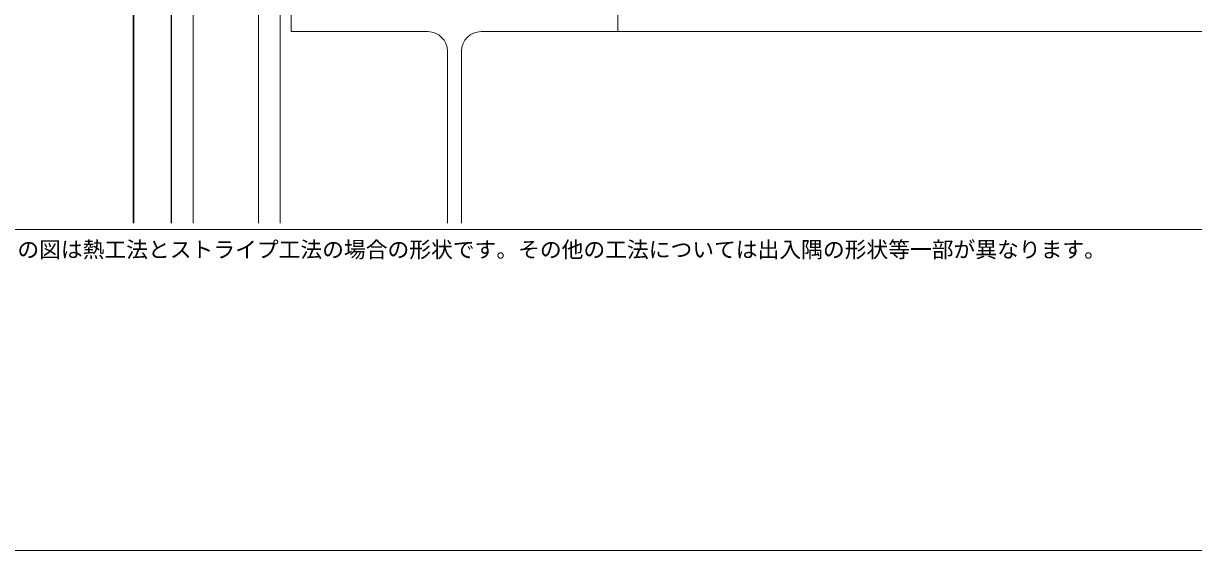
# Model space of a CAD drawing. Units: millimetres, scale not verified. Extents: x -1379 to 1381, y -955 to 955.
# Drawn here: x -800 to 274, y -955 to -470 of the extents above; entities that cross this region are included whole.
import ezdxf
from ezdxf.enums import TextEntityAlignment as Align

# ---------------------------------------------------------------- set-up
doc = ezdxf.new("R2010")
doc.units = ezdxf.units.MM
doc.header["$LTSCALE"] = 3
for name, color, linetype, lineweight in [('0-0_0', 7, 'Continuous', 18), ('0-3_MOJI', 7, 'Continuous', 18), ('0-8_TEKKOTU', 7, 'Continuous', 18), ('0-9_doubuti', 5, 'Continuous', 18), ('0-B_bo-do', 3, 'Continuous', 18), ('0-D_WAKU', 7, 'Continuous', 18)]:
    doc.layers.add(name, color=color, linetype=linetype, lineweight=lineweight)
doc.styles.add('ＭＳ ゴシック', font='')
doc.styles.get('ＭＳ ゴシック').set_extended_font_data('MS Gothic')

msp = doc.modelspace()

# ---------------------------------------------------------------- linework, layer by layer
at = {"layer": '0-0_0'}
msp.add_lwpolyline([(-885.937, -659.959), (914.063, -659.959), (914.063, 540.041), (-885.937, 540.041)], close=True, dxfattribs=at)
at = {"layer": '0-8_TEKKOTU'}
for p, q in [((-254.47, -477.959), (914.063, -477.959)), ((-410.97, -653.959), (-410.97, -495.959)), ((-397.97, -495.959), (-397.97, -653.959))]:
    msp.add_line(p, q, dxfattribs=at)
msp.add_lwpolyline([(-428.97, -477.959), (-554.47, -477.959), (-554.47, -453.959), (-254.47, -453.959), (-254.47, -477.959), (-379.97, -477.959)], dxfattribs=at)
for centre, start, end in [((-428.97, -495.959), 0, 90), ((-379.97, -495.959), 90, 180)]:
    msp.add_arc(centre, 18, start, end, dxfattribs=at)
at = {"layer": '0-9_doubuti'}
for p, q in [((-644.47, 66.041), (-644.47, -653.959)), ((-584.47, 66.041), (-584.47, -653.959)), ((-564.47, 66.041), (-564.47, -653.959))]:
    msp.add_line(p, q, dxfattribs=at)
at = {"layer": '0-B_bo-do'}
for p, q in [((-699.47, -653.959), (-699.47, 151.041)), ((-699.12, -653.959), (-699.12, 151.041)), ((-664.82, -653.959), (-664.82, 151.041)), ((-664.47, -653.959), (-664.47, 151.041))]:
    msp.add_line(p, q, dxfattribs=at)
at = {"layer": '0-D_WAKU'}
msp.add_lwpolyline([(-1379.47, -954.959), (1380.53, -954.959), (1380.53, 955.041), (-1379.47, 955.041)], close=True, dxfattribs=at)

# ---------------------------------------------------------------- texts
at = {"layer": '0-3_MOJI', "style": 'ＭＳ ゴシック'}
msp.add_text('※こちらの図は熱工法とストライプ工法の場合の形状です。その他の工法については出入隅の形状等一部が異なります。', height=14.66, dxfattribs=at).set_placement((-885.937, -689.959), align=Align.BOTTOM_LEFT)

doc.saveas('drawing.dxf')
